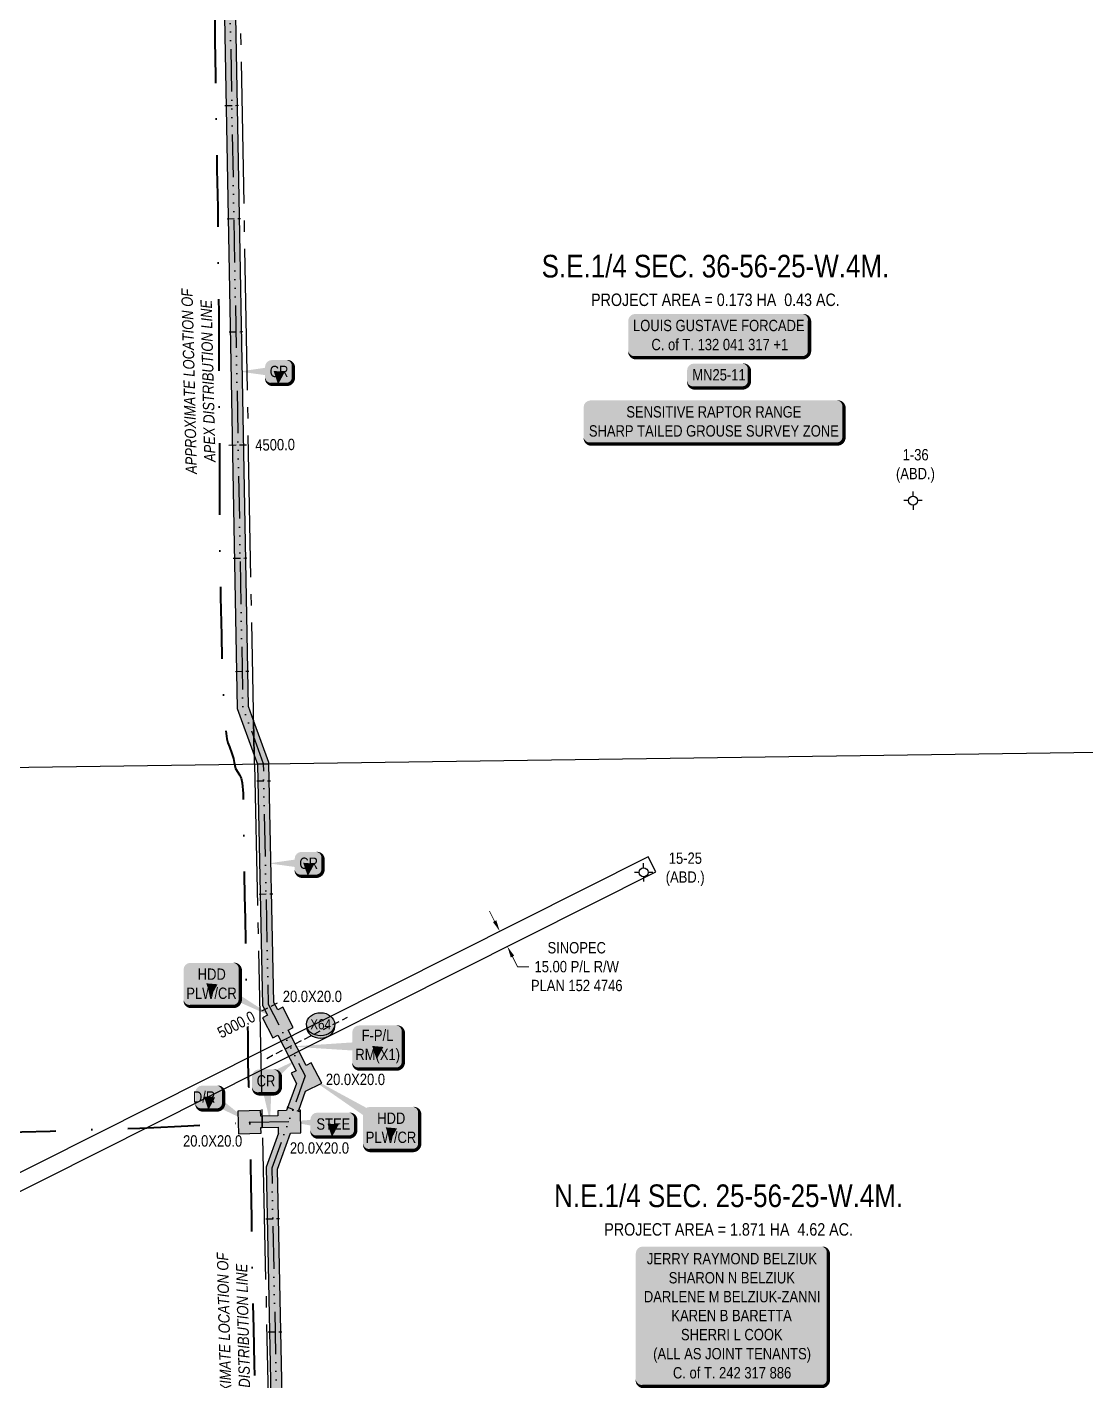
# Model space of a CAD drawing. Extents: x 88833 to 97610, y 5963373 to 5974710.
# Drawn here: x 92916 to 93851, y 5967761 to 5968956 of the extents above; entities that cross this region are included whole.
import ezdxf
from ezdxf.enums import TextEntityAlignment as Align

# ---------------------------------------------------------------- set-up
doc = ezdxf.new("R2010")
doc.units = 0
doc.header["$LTSCALE"] = 5
doc.header["$PDSIZE"] = 5
for name, pattern in [('COOP2', [10, 5, -1, 0, -1, 0, -1, 0, -1, 0, -1]), ('DASHDOT', [25.4, 12.7, -6.35, 0, -6.35]), ('foc-QUARTERLINE', [33, 25, -3, 2, -3]), ('foc-TIELINE', [1.875, 1.25, -0.625]), ('UG_PIPE', [1.875, 1.25, -0.625])]:
    doc.linetypes.add(name, pattern=pattern)
doc.layers.get('Defpoints').update_dxf_attribs({"color": 9})
for name, color, linetype in [('AS-OWNER', 7, 'Continuous'), ('AS-PIPE-UG', 44, 'UG_PIPE'), ('AS-WILDLIFE-BLOCK', 131, 'Continuous'), ('C-SYMBOL', 7, 'Continuous'), ('F-RW', 190, 'Continuous'), ('F-WS-S', 8, 'Continuous'), ('L-AREAREQUIRED', 7, 'Continuous'), ('L-QSEC', 8, 'foc-QUARTERLINE'), ('L-SEC', 7, 'Continuous'), ('P-APEX RECON PAY ITEMS', 240, 'Continuous'), ('P-APEX RECON-10m BUFFER', 51, 'COOP2'), ('P-APEX RECON-LINE LIST', 240, 'Continuous'), ('P-APEX RECON-URBAN', 30, 'COOP2'), ('P-APEX RECON-WORK AREA', 104, 'Continuous'), ('P-BUFFER-PURPLE', 187, 'foc-TIELINE'), ('P-BUFFER-PURPLE-T', 187, 'Continuous'), ('P-CROSSINGS', 250, 'Continuous')]:
    doc.layers.add(name, color=color, linetype=linetype)
for name, color, linetype, lineweight in [('AS-RECON EXISTING', 151, 'DASHDOT', 40), ('AS-RECON EXISTING-T', 151, 'Continuous', 40), ('F-RW-T', 190, 'Continuous', 9), ('F-WS-T', 190, 'Continuous', 9), ('P-APEX RECON-TWS-T', 104, 'Continuous', 9)]:
    doc.layers.add(name, color=color, linetype=linetype, lineweight=lineweight)
doc.layers.add('P-APEX RECON-TO BE DRILLED-H', color=7, linetype='Continuous', true_color=0xffafe1)
doc.styles.add('1.8', font='ARIALN.TTF', dxfattribs={"height": 2})
doc.styles.add('100L', font='ARIALN.TTF', dxfattribs={"height": 10})
doc.styles.add('175L', font='ARIALN.TTF', dxfattribs={"height": 2})
doc.styles.add('80', font='ARIALN.TTF', dxfattribs={"height": 10})
doc.styles.add('80CG', font='ARIALN.TTF', dxfattribs={"height": 10})
doc.styles.add('Crossing', font='ARIALN.TTF', dxfattribs={"height": 10})
doc.dimstyles.new('Compass 5 000', dxfattribs={"dimscale": 5, "dimtxt": 9, "dimasz": 2, "dimexe": 0.2, "dimexo": 0.0625, "dimgap": 0.5, "dimtad": 0, "dimtih": 1, "dimtoh": 1, "dimzin": 0, "dimdsep": 46, "dimtxsty": '80CG', "dimcen": 0.1, "dimse1": 1, "dimse2": 1, "dimclrd": 256, "dimclrt": 256, "dimaunit": 1, "dimadec": 4, "dimazin": 0, "dimtfac": 0.06, "dimtofl": 0, "dimtmove": 0, "dimatfit": 1, "dimfxl": 0.2, "dimtolj": 1, "dimtzin": 0, "dimlwd": -1, "dimarcsym": 0})

# ---------------------------------------------------------------- blocks, each defined once
blk = doc.blocks.new('*D398')
at = {"layer": 'Defpoints', "color": 0, "transparency": 16777216}
for p in [(93340.2850523116, 5968144.083681725), (93292.25599376112, 5968136.727000478), (93298.9954629885, 5968123.323183556)]:
    blk.add_point(p, dxfattribs=at)
at = {"layer": 'F-RW-T', "transparency": 16777216}
for p, q in [((93329.05342961568, 5968166.421733768), (93324.56127614668, 5968175.35596889)), ((93344.77720578015, 5968135.149446603), (93349.26935924869, 5968126.215211481)), ((93349.26935924869, 5968126.215211481), (93359.26935924869, 5968126.215211481))]:
    blk.add_line(p, q, dxfattribs=at)
for points in [[(93330.54246880254, 5968167.170426013), (93327.56439042883, 5968165.673041523), (93333.54558308423, 5968157.487498647)], [(93346.266244967, 5968135.898138848), (93343.2881665933, 5968134.400754359), (93340.2850523116, 5968144.083681725)]]:
    blk.add_solid(points, dxfattribs=at)
at = {"layer": 'F-RW-T', "transparency": 16777216, "insert": (93401.49991859496, 5968126.215211481), "char_height": 10, "attachment_point": 5, "style": '80CG'}
blk.add_mtext('\\A1;SINOPEC\\P15.00 P/L R/W\\PPLAN 152 4746', dxfattribs=at)
blk = doc.blocks.new('GABD')
for p, q in [((-0.8077887898243716, 0), (-1.615577579648743, 0)), ((0, 0.8077887898252811), (0, 1.615577579648743)), ((1.615577579648743, 0), (0.8077887898243716, 0)), ((0, -0.8077887898252811), (0, -1.615577579648743))]:
    blk.add_line(p, q)
blk.add_circle((0, 0), 0.8)
blk = doc.blocks.new('*U452')
at = {"true_color": 0xffffa8}
h = blk.add_hatch(color=51, dxfattribs=at)
edge = h.paths.add_edge_path()
edge.add_line((-21.49999999999998, -11.5), (21.49999999999998, -11.5))
edge.add_arc((21.49999999999998, -5.499999999999993), 6.000000000000007, 269.9999999999999, 359.9999999999999)
edge.add_line((27.49999999999999, -5.5), (27.49999999999999, 4))
edge.add_arc((21.49999999999998, 3.999999999999993), 6.000000000000007, 6.361109362927026e-14, 90.00000000000007)
edge.add_line((21.49999999999998, 10), (-21.49999999999998, 10))
edge.add_arc((-21.49999999999998, 3.999999999999993), 6.000000000000007, 89.99999999999993, 179.9999999999999)
edge.add_line((-27.49999999999999, 4), (-27.49999999999999, -5.5))
edge.add_arc((-21.49999999999998, -5.499999999999993), 6.000000000000007, 180, 270.0000000000001)
at = {"color": 240, "flags": 128}
for points in [[(-24.66848574560955, -8.42523777565389, 0, 10, 0), (0, 0, 5, 5, 0)], [(21.04760107717425, -6.930773778043744, 0, 10, 0), (0, 0, 5, 5, 0)]]:
    blk.add_lwpolyline(points, format="xyseb", dxfattribs=at)
blk.add_lwpolyline([(-21.49999999999998, -11.5, 3, 3, 0), (21.49999999999998, -11.5, 3, 3, 0.4142135623730951), (27.49999999999999, -5.5, 3, 3, 0), (27.49999999999999, 4, 3, 0, 0.4142135623730951), (21.49999999999998, 10, 0, 0, 0), (-21.49999999999998, 10, 0, 0, 0.4142135623730951), (-27.49999999999999, 4, 0, 0, 0), (-27.49999999999999, -5.5, 0, 3, 0.4142135623730951)], format="xyseb", close=True, dxfattribs=at)
at = {"color": 4, "style": '80'}
blk.add_attdef('OTHER_001', (-14.69645293315144, -5.003410641200546), '', height=10, dxfattribs=at)
blk = doc.blocks.new('*U494')
h = blk.add_hatch(color=59)
edge = h.paths.add_edge_path()
edge.add_line((-73.99999999999999, -20), (73.99999999999999, -20))
edge.add_arc((74, -13.99999999999999), 6.000000000000007, 269.9999999999998, 359.9999999999999)
edge.add_line((80, -14), (80, 12.5))
edge.add_arc((74, 12.49999999999999), 6, 6.785183320455503e-14, 90.00000000000014)
edge.add_line((73.99999999999999, 18.5), (-73.99999999999999, 18.5))
edge.add_arc((-74, 12.49999999999999), 6.000000000000007, 89.99999999999987, 179.9999999999999)
edge.add_line((-80, 12.5), (-80, -14))
edge.add_arc((-74, -13.99999999999999), 6, 180, 270.0000000000001)
at = {"color": 1, "flags": 128}
blk.add_lwpolyline([(-73.99999999999999, -20, 3, 3, 0), (73.99999999999999, -20, 3, 3, 0.4142135623730951), (80, -14, 3, 3, 0), (80, 12.5, 3, 0, 0.4142135623730951), (73.99999999999999, 18.5, 0, 0, 0), (-73.99999999999999, 18.5, 0, 0, 0.4142135623730951), (-80, 12.5, 0, 0, 0), (-80, -14, 0, 3, 0.4142135623730951)], format="xyseb", close=True, dxfattribs=at)
blk.add_lwpolyline([(-56.04555113795953, -9.73821313133552, 0, 7.5, 0), (-1.583411114917039e-16, -1.025498732595588e-15, 0, 0, 0)], format="xyseb", dxfattribs=at)
at = {"color": 1, "style": '80'}
blk.add_attdef('ENTER_TEXT_001', (-35.98567530695772, -4.996589358799454), '', height=10, dxfattribs=at)
blk = doc.blocks.new('*U498')
h = blk.add_hatch(color=59)
edge = h.paths.add_edge_path()
edge.add_line((-79, -62.5), (78.99999999999997, -62.5))
edge.add_arc((78.99999999999997, -56.49999999999999), 6.000000000000007, 270, 359.9999999999999)
edge.add_line((84.99999999999999, -56.5), (85.00000000000001, 55))
edge.add_arc((79, 54.99999999999999), 6.000000000000014, 6.785183320455486e-14, 90)
edge.add_line((79, 61), (-78.99999999999997, 61))
edge.add_arc((-78.99999999999997, 54.99999999999999), 6.000000000000007, 90, 179.9999999999999)
edge.add_line((-84.99999999999999, 55), (-85.00000000000001, -56.5))
edge.add_arc((-79, -56.49999999999999), 6.000000000000014, 180, 270)
at = {"color": 1, "flags": 128}
blk.add_lwpolyline([(-79, -62.5, 3, 3, 0), (78.99999999999997, -62.5, 3, 3, 0.4142135623730951), (84.99999999999999, -56.5, 3, 3, 0), (85.00000000000001, 55, 3, 0, 0.4142135623730951), (79, 61, 0, 0, 0), (-78.99999999999997, 61, 0, 0, 0.4142135623730951), (-84.99999999999999, 55, 0, 0, 0), (-85.00000000000001, -56.5, 0, 3, 0.4142135623730951)], format="xyseb", close=True, dxfattribs=at)
blk.add_lwpolyline([(-56.04555113795953, -9.73821313133552, 0, 7.5, 0), (-1.583411114917039e-16, -1.025498732595588e-15, 0, 0, 0)], format="xyseb", dxfattribs=at)
at = {"color": 1, "style": '80'}
blk.add_attdef('ENTER_TEXT_001', (-35.98567530695772, -4.996589358799454), '', height=10, dxfattribs=at)
blk = doc.blocks.new('*U658')
at = {"true_color": 0xffffa8}
h = blk.add_hatch(color=51, dxfattribs=at)
edge = h.paths.add_edge_path()
edge.add_line((-6.499999999999975, -11.5), (6.499999999999975, -11.5))
edge.add_arc((6.499999999999982, -5.499999999999993), 6.000000000000007, 269.9999999999999, 359.9999999999999)
edge.add_line((12.49999999999999, -5.5), (12.49999999999999, 4))
edge.add_arc((6.499999999999982, 3.999999999999993), 6.000000000000007, 6.361109362927026e-14, 90.00000000000007)
edge.add_line((6.499999999999975, 10), (-6.499999999999975, 10))
edge.add_arc((-6.499999999999982, 3.999999999999993), 6.000000000000007, 89.99999999999993, 179.9999999999999)
edge.add_line((-12.49999999999999, 4), (-12.49999999999999, -5.5))
edge.add_arc((-6.499999999999982, -5.499999999999993), 6.000000000000007, 180, 270.0000000000001)
at = {"color": 240, "flags": 128}
for points in [[(-35.32786032601859, -0.1339514314427096, 0, 9.999999999999995, 0), (0, 0, 4.999999999999997, 4.999999999999997, 0)], [(-0.9975861934179426, -11.43768851242966, 0, 10, 0), (0, 0, 5, 5, 0)]]:
    blk.add_lwpolyline(points, format="xyseb", dxfattribs=at)
blk.add_lwpolyline([(-6.499999999999975, -11.5, 3, 3, 0), (6.499999999999975, -11.5, 3, 3, 0.4142135623730951), (12.49999999999999, -5.5, 3, 3, 0), (12.49999999999999, 4, 3, 0, 0.4142135623730951), (6.499999999999975, 10, 0, 0, 0), (-6.499999999999975, 10, 0, 0, 0.4142135623730951), (-12.49999999999999, 4, 0, 0, 0), (-12.49999999999999, -5.5, 0, 3, 0.4142135623730951)], format="xyseb", close=True, dxfattribs=at)
at = {"color": 4, "style": '80'}
blk.add_attdef('OTHER_001', (-14.69645293315144, -5.003410641200546), '', height=10, dxfattribs=at)
blk = doc.blocks.new('*U660')
at = {"true_color": 0xffffa8}
h = blk.add_hatch(color=51, dxfattribs=at)
edge = h.paths.add_edge_path()
edge.add_line((-16.49999999999998, -20), (16.49999999999997, -20))
edge.add_arc((16.49999999999998, -13.99999999999999), 6.000000000000007, 269.9999999999999, 359.9999999999999)
edge.add_line((22.49999999999999, -14), (22.49999999999999, 12.5))
edge.add_arc((16.49999999999999, 12.49999999999999), 6.000000000000007, 6.785183320455494e-14, 90.00000000000007)
edge.add_line((16.49999999999998, 18.5), (-16.49999999999997, 18.5))
edge.add_arc((-16.49999999999998, 12.49999999999999), 6.000000000000007, 89.99999999999993, 179.9999999999999)
edge.add_line((-22.49999999999999, 12.5), (-22.49999999999999, -14))
edge.add_arc((-16.49999999999999, -13.99999999999999), 6.000000000000007, 180, 270.0000000000001)
at = {"color": 240, "flags": 128}
blk.add_lwpolyline([(-16.49999999999998, -20, 3, 3, 0), (16.49999999999997, -20, 3, 3, 0.4142135623730951), (22.49999999999999, -14, 3, 3, 0), (22.49999999999999, 12.5, 3, 0, 0.4142135623730951), (16.49999999999998, 18.5, 0, 0, 0), (-16.49999999999997, 18.5, 0, 0, 0.4142135623730951), (-22.49999999999999, 12.5, 0, 0, 0), (-22.49999999999999, -14, 0, 3, 0.4142135623730951)], format="xyseb", close=True, dxfattribs=at)
for points in [[(-77.37913708244625, -0.08153141173169935, 0, 9.999999999999995, 0), (0, 0, 4.999999999999997, 4.999999999999997, 0)], [(-0.9975861934179426, -11.43768851242966, 0, 10, 0), (0, 0, 5, 5, 0)]]:
    blk.add_lwpolyline(points, format="xyseb", dxfattribs=at)
at = {"color": 4, "style": '80'}
blk.add_attdef('OTHER_001', (-14.69645293315144, -5.003410641200546), '', height=10, dxfattribs=at)
blk = doc.blocks.new('*U661')
at = {"true_color": 0xffffa8}
h = blk.add_hatch(color=51, dxfattribs=at)
edge = h.paths.add_edge_path()
edge.add_line((-18.99999999999998, -20), (18.99999999999997, -20))
edge.add_arc((18.99999999999998, -13.99999999999999), 6.000000000000007, 269.9999999999999, 359.9999999999999)
edge.add_line((24.99999999999999, -14), (24.99999999999999, 12.5))
edge.add_arc((18.99999999999999, 12.49999999999999), 6.000000000000007, 6.785183320455494e-14, 90.00000000000007)
edge.add_line((18.99999999999998, 18.5), (-18.99999999999997, 18.5))
edge.add_arc((-18.99999999999998, 12.49999999999999), 6.000000000000007, 89.99999999999993, 179.9999999999999)
edge.add_line((-24.99999999999999, 12.5), (-24.99999999999999, -14))
edge.add_arc((-18.99999999999999, -13.99999999999999), 6.000000000000007, 180, 270.0000000000001)
at = {"color": 240, "flags": 128}
blk.add_lwpolyline([(-18.99999999999998, -20, 3, 3, 0), (18.99999999999997, -20, 3, 3, 0.4142135623730951), (24.99999999999999, -14, 3, 3, 0), (24.99999999999999, 12.5, 3, 0, 0.4142135623730951), (18.99999999999998, 18.5, 0, 0, 0), (-18.99999999999997, 18.5, 0, 0, 0.4142135623730951), (-24.99999999999999, 12.5, 0, 0, 0), (-24.99999999999999, -14, 0, 3, 0.4142135623730951)], format="xyseb", close=True, dxfattribs=at)
for points in [[(-0.9975861934179426, -11.43768851242966, 0, 10, 0), (0, 0, 5, 5, 0)], [(56.23385044829225, -30.43980782317428, 0, 9.999999999999995, 0), (0, 0, 4.999999999999997, 4.999999999999997, 0)]]:
    blk.add_lwpolyline(points, format="xyseb", dxfattribs=at)
at = {"color": 4, "style": '80'}
blk.add_attdef('OTHER_001', (-14.69645293315144, -5.003410641200546), '', height=10, dxfattribs=at)
blk = doc.blocks.new('*U662')
at = {"true_color": 0xffffa8}
h = blk.add_hatch(color=51, dxfattribs=at)
edge = h.paths.add_edge_path()
edge.add_line((-18.99999999999998, -20), (18.99999999999997, -20))
edge.add_arc((18.99999999999998, -13.99999999999999), 6.000000000000007, 269.9999999999999, 359.9999999999999)
edge.add_line((24.99999999999999, -14), (24.99999999999999, 12.5))
edge.add_arc((18.99999999999999, 12.49999999999999), 6.000000000000007, 6.785183320455494e-14, 90.00000000000007)
edge.add_line((18.99999999999998, 18.5), (-18.99999999999997, 18.5))
edge.add_arc((-18.99999999999998, 12.49999999999999), 6.000000000000007, 89.99999999999993, 179.9999999999999)
edge.add_line((-24.99999999999999, 12.5), (-24.99999999999999, -14))
edge.add_arc((-18.99999999999999, -13.99999999999999), 6.000000000000007, 180, 270.0000000000001)
at = {"color": 240, "flags": 128}
for points in [[(-77.0018384026646, 47.44513928290886, 0, 9.999999999999993, 0), (0, 0, 4.999999999999996, 4.999999999999996, 0)], [(-0.9975861934179426, -11.43768851242966, 0, 10, 0), (0, 0, 5, 5, 0)]]:
    blk.add_lwpolyline(points, format="xyseb", dxfattribs=at)
blk.add_lwpolyline([(-18.99999999999998, -20, 3, 3, 0), (18.99999999999997, -20, 3, 3, 0.4142135623730951), (24.99999999999999, -14, 3, 3, 0), (24.99999999999999, 12.5, 3, 0, 0.4142135623730951), (18.99999999999998, 18.5, 0, 0, 0), (-18.99999999999997, 18.5, 0, 0, 0.4142135623730951), (-24.99999999999999, 12.5, 0, 0, 0), (-24.99999999999999, -14, 0, 3, 0.4142135623730951)], format="xyseb", close=True, dxfattribs=at)
at = {"color": 4, "style": '80'}
blk.add_attdef('OTHER_001', (-14.69645293315144, -5.003410641200546), '', height=10, dxfattribs=at)
blk = doc.blocks.new('*U663')
at = {"true_color": 0xffffa8}
h = blk.add_hatch(color=51, dxfattribs=at)
edge = h.paths.add_edge_path()
edge.add_line((-6.499999999999979, -11.5), (6.499999999999972, -11.5))
edge.add_arc((6.499999999999979, -5.499999999999993), 6.000000000000007, 269.9999999999999, 359.9999999999999)
edge.add_line((12.49999999999999, -5.5), (12.49999999999999, 4))
edge.add_arc((6.499999999999986, 3.999999999999993), 6.000000000000007, 6.361109362927026e-14, 90.00000000000007)
edge.add_line((6.499999999999979, 10), (-6.499999999999972, 10))
edge.add_arc((-6.499999999999979, 3.999999999999993), 6.000000000000007, 89.99999999999993, 179.9999999999999)
edge.add_line((-12.49999999999999, 4), (-12.49999999999999, -5.5))
edge.add_arc((-6.499999999999986, -5.499999999999993), 6.000000000000007, 180, 270.0000000000001)
at = {"color": 240, "flags": 128}
blk.add_lwpolyline([(-6.499999999999979, -11.5, 3, 3, 0), (6.499999999999972, -11.5, 3, 3, 0.4142135623730951), (12.49999999999999, -5.5, 3, 3, 0), (12.49999999999999, 4, 3, 0, 0.4142135623730951), (6.499999999999979, 10, 0, 0, 0), (-6.499999999999972, 10, 0, 0, 0.4142135623730951), (-12.49999999999999, 4, 0, 0, 0), (-12.49999999999999, -5.5, 0, 3, 0.4142135623730951)], format="xyseb", close=True, dxfattribs=at)
for points in [[(-0.9975861934179426, -11.43768851242966, 0, 10, 0), (0, 0, 5, 5, 0)], [(34.76737337288527, -21.95272383674057, 0, 9.999999999999993, 0), (0, 0, 4.999999999999996, 4.999999999999996, 0)]]:
    blk.add_lwpolyline(points, format="xyseb", dxfattribs=at)
at = {"color": 4, "style": '80'}
blk.add_attdef('OTHER_001', (-14.69645293315144, -5.003410641200546), '', height=10, dxfattribs=at)
blk = doc.blocks.new('*U851')
h = blk.add_hatch(color=255)
edge = h.paths.add_edge_path()
edge.add_line((-109, -20), (109, -20))
edge.add_arc((109, -14), 6, 270, 360)
edge.add_line((115, -14), (115, 12.5))
edge.add_arc((109, 12.5), 6, 0, 90)
edge.add_line((109, 18.5), (-109, 18.5))
edge.add_arc((-109, 12.5), 6, 90, 180)
edge.add_line((-115, 12.5), (-115, -14))
edge.add_arc((-109, -14), 6, 180, 270)
at = {"color": 131, "flags": 128}
blk.add_lwpolyline([(-109, -20, 3, 3, 0), (109, -20, 3, 3, 0.414213562373095), (115, -14, 3, 3, 0), (115, 12.5, 3, 0, 0.414213562373095), (109, 18.5, 0, 0, 0), (-109, 18.5, 0, 0, 0.414213562373095), (-115, 12.5, 0, 0, 0), (-115, -14, 0, 3, 0.414213562373095)], format="xyseb", close=True, dxfattribs=at)
at = {"color": 131, "style": '80'}
blk.add_attdef('ENTER_TEXT_001', (-35.98567530695772, -4.996589358799454), '', height=10, dxfattribs=at)
blk = doc.blocks.new('xing2')
h = blk.add_hatch(color=50)
h.dxf.hatch_style = 1
edge = h.paths.add_edge_path()
edge.add_ellipse((0, 0), major_axis=(-12.5, 0), ratio=0.8162973455633619, start_angle=0, end_angle=360)
h = blk.add_hatch(color=250)
h.dxf.hatch_style = 1
edge = h.paths.add_edge_path()
edge.add_ellipse((0, -2.047489049626165), major_axis=(-12.5, 0), ratio=0.8162973455633619, start_angle=0, end_angle=180)
edge.add_line((12.5, -2.047489049626165), (12.5, 0))
edge.add_ellipse((0, 0), major_axis=(-12.5, 0), ratio=0.8162973455633619, start_angle=0, end_angle=180, ccw=False)
edge.add_line((-12.5, 0), (-12.5, -2.047489049626165))
at = {"color": 250}
blk.add_ellipse((0, 0), major_axis=(-12.5, 0), ratio=0.8162973455633619, dxfattribs=at)
blk.add_ellipse((0, -2.047489049626165), major_axis=(-12.5, 0), ratio=0.8162973455633619, start_param=0, end_param=3.141592653589793, dxfattribs=at)
at = {"color": 250, "style": 'Crossing'}
blk.add_attdef('CROSSING', text='', height=9, dxfattribs=at).set_placement((0.08916442567715421, 0.0199513138486509), align=Align.MIDDLE_CENTER)
at = {"color": 250, "style": 'Crossing', "flags": 1}
for tag, p in [('OWNER', (0.08916442567715421, -12.49201765665748)), ('DESCRIPTION', (0.08916442567715421, -25.770021277247)), ('LOCATION', (0.08916442567715421, -39.30337514164421)), ('DWG_REF', (0.08916442567715421, -52.83672900604233))]:
    blk.add_attdef(tag, text='', height=9, dxfattribs=at).set_placement(p, align=Align.MIDDLE_CENTER)
blk = doc.blocks.new('*U1180')
at = {"true_color": 0xffffa8}
h = blk.add_hatch(color=51, dxfattribs=at)
edge = h.paths.add_edge_path()
edge.add_line((-13.99999999999998, -11.5), (13.99999999999997, -11.5))
edge.add_arc((13.99999999999998, -5.499999999999993), 6.000000000000007, 269.9999999999999, 359.9999999999999)
edge.add_line((19.99999999999999, -5.5), (19.99999999999999, 4))
edge.add_arc((13.99999999999999, 3.999999999999993), 6.000000000000007, 6.361109362927026e-14, 90.00000000000007)
edge.add_line((13.99999999999998, 10), (-13.99999999999997, 10))
edge.add_arc((-13.99999999999998, 3.999999999999993), 6.000000000000007, 89.99999999999993, 179.9999999999999)
edge.add_line((-19.99999999999999, 4), (-19.99999999999999, -5.5))
edge.add_arc((-13.99999999999999, -5.499999999999993), 6.000000000000007, 180, 270.0000000000001)
at = {"color": 240, "flags": 128}
for points in [[(-39.1995179006324, 2.275211121259409, 0, 9.999999999999993, 0), (0, 0, 4.999999999999996, 4.999999999999996, 0)], [(-0.9975861934179426, -11.43768851242966, 0, 10, 0), (0, 0, 5, 5, 0)]]:
    blk.add_lwpolyline(points, format="xyseb", dxfattribs=at)
blk.add_lwpolyline([(-13.99999999999998, -11.5, 3, 3, 0), (13.99999999999997, -11.5, 3, 3, 0.4142135623730951), (19.99999999999999, -5.5, 3, 3, 0), (19.99999999999999, 4, 3, 0, 0.4142135623730951), (13.99999999999998, 10, 0, 0, 0), (-13.99999999999997, 10, 0, 0, 0.4142135623730951), (-19.99999999999999, 4, 0, 0, 0), (-19.99999999999999, -5.5, 0, 3, 0.4142135623730951)], format="xyseb", close=True, dxfattribs=at)
at = {"color": 4, "style": '80'}
blk.add_attdef('OTHER_001', (-14.69645293315144, -5.003410641200546), '', height=10, dxfattribs=at)
blk = doc.blocks.new('*U1193')
at = {"true_color": 0xffffa8}
h = blk.add_hatch(color=51, dxfattribs=at)
edge = h.paths.add_edge_path()
edge.add_line((-6.499999999999979, -11.5), (6.499999999999972, -11.5))
edge.add_arc((6.499999999999979, -5.499999999999993), 6.000000000000007, 269.9999999999999, 359.9999999999999)
edge.add_line((12.49999999999999, -5.5), (12.49999999999999, 4))
edge.add_arc((6.499999999999986, 3.999999999999993), 6.000000000000007, 6.361109362927026e-14, 90.00000000000007)
edge.add_line((6.499999999999979, 10), (-6.499999999999972, 10))
edge.add_arc((-6.499999999999979, 3.999999999999993), 6.000000000000007, 89.99999999999993, 179.9999999999999)
edge.add_line((-12.49999999999999, 4), (-12.49999999999999, -5.5))
edge.add_arc((-6.499999999999986, -5.499999999999993), 6.000000000000007, 180, 270.0000000000001)
at = {"color": 240, "flags": 128}
for points in [[(26.13811921422609, 18.25280739218, 0, 10, 0), (0, 0, 5, 5, 0)], [(3.392063899934327, -36.01903873804848, 0, 9.999999999999991, 0), (0, 0, 4.999999999999996, 4.999999999999996, 0)]]:
    blk.add_lwpolyline(points, format="xyseb", dxfattribs=at)
blk.add_lwpolyline([(-6.499999999999979, -11.5, 3, 3, 0), (6.499999999999972, -11.5, 3, 3, 0.4142135623730951), (12.49999999999999, -5.5, 3, 3, 0), (12.49999999999999, 4, 3, 0, 0.4142135623730951), (6.499999999999979, 10, 0, 0, 0), (-6.499999999999972, 10, 0, 0, 0.4142135623730951), (-12.49999999999999, 4, 0, 0, 0), (-12.49999999999999, -5.5, 0, 3, 0.4142135623730951)], format="xyseb", close=True, dxfattribs=at)
at = {"color": 4, "style": '80'}
blk.add_attdef('OTHER_001', (-14.69645293315144, -5.003410641200546), '', height=10, dxfattribs=at)

msp = doc.modelspace()

# ---------------------------------------------------------------- hatches: boundary and pattern name
at = {"layer": 'P-APEX RECON-10m BUFFER', "transparency": 33554687}
h = msp.add_hatch(color=256, dxfattribs=at)
h.dxf.hatch_style = 1
h.paths.add_polyline_path([(93116.19625643047, 5968343.674135886), (93111.7206191686, 5968355.992447468), (93098.4557005504, 5969077.737279139), (93102.75246137635, 5969077.816249129), (93102.38656903376, 5969097.796989431), (93083.10293892935, 5969097.442576393), (93083.1943881377, 5969092.466820764), (92340.7833364844, 5969080.265214387), (92340.69730560492, 5969085.275215486), (92320.71616118489, 5969084.932102703), (92320.80193935742, 5969079.936817941), (92296.43223390976, 5969079.536299193), (92296.59835107918, 5969069.545634877), (92320.97349579589, 5969069.946243032), (92321.05927396857, 5969064.950958283), (92331.36392101728, 5969065.127907913), (92333.03722869555, 5968874.703957448), (92328.52806709234, 5968871.109248414), (92299.9021722076, 5968870.846319424), (92299.98523309022, 5968865.850849066), (92330.29588814931, 5968866.129252586), (92338.05444197977, 5968872.314381), (92336.36019152179, 5969065.121639044), (92341.04041838893, 5969065.294071066), (92340.95489292286, 5969070.274639467), (93083.3780008621, 5969082.476443981), (93083.4701636848, 5969077.461860562), (93088.46534263995, 5969077.553666751), (93101.7608470876, 5968354.144658724), (93116.76051386679, 5968312.861025083)])
h = msp.add_hatch(color=256, dxfattribs=at)
h.dxf.hatch_style = 1
h.paths.add_polyline_path([(93116.76051386699, 5968312.861025082), (93119.56863392712, 5968305.132226737), (93129.70313355395, 5968305.275210861), (93129.67547862096, 5968306.575227032), (93116.19625643059, 5968343.674135885)])
h = msp.add_hatch(color=256, dxfattribs=at)
h.dxf.hatch_style = 1
h.paths.add_polyline_path([(93877.71278048334, 5967602.64899869), (93864.59104175912, 5967608.193516594), (93847.43131366259, 5967609.198110475), (93752.64638536893, 5967609.230120776), (93747.4672505095, 5967606.677293357), (93745.82225095721, 5967601.70064787), (93744.84088140984, 5967539.569102579), (93807.59570077674, 5967540.907387876), (93822.98528210839, 5967538.893456534), (93823.63355078311, 5967543.847241846), (93843.44869202218, 5967541.254167147), (93842.8004233478, 5967536.300381836), (93866.05190030477, 5967533.257616919), (93866.78084281035, 5967575.193758797), (93879.15439515263, 5967583.77631374), (93875.0521860816, 5967592.480447973), (93877.64189106355, 5967602.613137249)], flags=16)
h.paths.add_polyline_path([(93119.56863392712, 5968305.132226737), (93119.72077741788, 5968304.713481681), (93124.24624706552, 5968091.978062726), (93128.61133900026, 5968083.490363408), (93124.16843484859, 5968081.205446807), (93133.30810125334, 5968063.433830203), (93137.75100540473, 5968065.718746804), (93153.86840707195, 5968034.379278775), (93149.42550292092, 5968032.094362163), (93154.06592960659, 5968023.071288433), (93145.40854830608, 5967999.248991074), (93137.58003599799, 5967999.101142504), (93137.6683542115, 5967994.424734583), (93123.71943815454, 5967994.161296627), (93123.93844576493, 5967984.171605906), (93137.85702941849, 5967984.434470996), (93137.95738641183, 5967979.12061535), (93138.09453501627, 5967979.123205516), (93127.2313013243, 5967949.231119883), (93135.28946881706, 5967558.546541266), (93140.46352559455, 5967549.612994763), (93149.35987065396, 5967545.00852521), (93471.1062961974, 5967549.964388563), (93536.24105590423, 5967525.126265501), (93807.05083284977, 5967530.901451319), (93821.6887447593, 5967528.985885916), (93821.0404760847, 5967524.032100606), (93840.85561732393, 5967521.439025908), (93841.50388599854, 5967526.392811217), (93870.70509789456, 5967522.571444375), (93941.22486568529, 5967524.345738568), (93941.01151109918, 5967534.335577754), (93876.03577558555, 5967532.700772738), (93876.68240237926, 5967569.901282729), (93895.86833715756, 5967583.209048773), (93890.17347889041, 5967591.419380923), (93883.31678690916, 5967586.663435815), (93880.33765308425, 5967592.984610633), (93881.92076111824, 5967599.178807235), (93887.91917212962, 5967602.213275927), (93939.5808826887, 5967601.321472093), (93939.474126585, 5967606.320081806), (93879.4066359827, 5967607.356989373), (93865.74253144798, 5967613.13068095), (93847.57827426764, 5967614.194083665), (93751.48278108734, 5967614.226536564), (93743.38067391721, 5967610.232958116), (93740.83891547806, 5967602.543332522), (93739.84255207151, 5967539.462510117), (93537.97845200553, 5967535.157633458), (93472.87236746185, 5967559.984821697), (93151.71988036642, 5967555.038106781), (93147.64770498552, 5967557.145737212), (93145.22629937039, 5967561.326545539), (93137.25969629223, 5967947.571801598), (93148.79942339733, 5967979.325377071), (93157.93791356658, 5967979.497965763), (93157.56056315308, 5967999.478492917), (93156.113436687, 5967999.45116262), (93162.19672719053, 5968016.190399366), (93176.33678592982, 5968023.462411975), (93167.19711952489, 5968041.234028579), (93162.75421537417, 5968038.949111966), (93146.63681370734, 5968070.288580007), (93151.07971785731, 5968072.573496607), (93141.94005145272, 5968090.345113211), (93137.4971473025, 5968088.060196611), (93134.18697526088, 5968094.496657835), (93129.70313355397, 5968305.275210861)])
h = msp.add_hatch(color=256, dxfattribs=at)
h.dxf.hatch_style = 1
h.paths.add_polyline_path([(93123.71943815453, 5967994.161296627), (93122.54049034875, 5967994.139031116), (93122.44615274532, 5967999.134162915), (93102.46562559024, 5967998.756812502), (93102.84297600407, 5967978.776285348), (93122.82350315883, 5967979.153635761), (93122.72916555557, 5967984.14876755), (93123.93844576493, 5967984.171605906)])
at = {"layer": 'P-APEX RECON-TO BE DRILLED-H', "transparency": 33554687}
h = msp.add_hatch(color=256, dxfattribs=at)
h.dxf.hatch_style = 1
h.paths.add_polyline_path([(93140.1212529914, 5968082.957756505), (93131.23544468833, 5968078.387923302), (93156.55475403914, 5968029.155813667), (93161.13493520634, 5968031.511329706), (93165.44056234111, 5968033.725646869)])

# ---------------------------------------------------------------- linework, layer by layer
at = {"layer": 'AS-PIPE-UG', "flags": 128}
msp.add_lwpolyline([(93127.79655021611, 5968045.297750518), (93132.85183822032, 5968048.010193949), (93145.05932144185, 5968054.119795516), (93152.26153861142, 5968057.767829862), (93159.95658449124, 5968061.725262912), (93170.26196441248, 5968067.046989599), (93183.38546835753, 5968073.686272688), (93199.16563088565, 5968081.657106832)], dxfattribs=at)
at = {"layer": 'AS-RECON EXISTING', "flags": 128}
for points in [[(93080.14189637938, 5969096.869019578), (93080.25169113677, 5969093.70200601), (93080.2865896173, 5969088.021369148), (93080.29796155245, 5969088.022538801), (93080.53289639154, 5969074.013394668), (93081.0076869463, 5969043.404938999), (93081.3877314007, 5969018.449308012), (93081.9753084672, 5968996.118488623), (93081.9082337677, 5968970.153557568), (93082.11594669652, 5968943.810252518), (93082.64872903956, 5968912.405264918), (93082.99260633605, 5968887.482909615), (93083.48357652464, 5968863.021015739), (93083.86681252022, 5968829.867810562), (93084.62605289699, 5968796.575611403), (93084.90761702787, 5968766.025633515), (93085.13414401312, 5968734.10995313), (93085.54337021895, 5968704.233219831), (93085.45147178821, 5968667.187088277), (93085.70150005315, 5968636.153981989), (93085.95341838256, 5968610.163560001), (93086.07102542515, 5968580.80163618), (93086.15705552857, 5968545.003010037), (93086.22981458557, 5968514.089622658), (93086.54409477273, 5968484.301905322), (93087.01955256493, 5968452.292365727), (93087.9803243756, 5968418.977410821), (93088.3719790982, 5968388.996041279), (93089.34184316969, 5968368.943410086), (93089.67033578036, 5968364.116417562), (93090.21140727107, 5968348.605664683), (93092.47449812586, 5968327.304191638), (93093.48449308699, 5968323.726210887), (93095.02650275776, 5968320.319338585), (93097.11072995506, 5968314.355729046), (93098.37816845451, 5968309.862984893), (93099.0310790187, 5968306.394333266), (93100.21378834712, 5968301.197622496), (93103.92002493054, 5968295.669313442), (93105.12021378338, 5968292.757963742), (93106.12935430804, 5968288.570287393), (93106.9163410435, 5968279.177072531), (93106.88900045044, 5968264.719460805), (93107.68424581022, 5968242.834947692), (93107.88740163445, 5968208.012784448), (93108.34290696165, 5968188.850817121), (93108.89509996014, 5968168.266215804), (93108.97415826435, 5968149.318623086), (93109.34076257698, 5968132.469375925), (93109.72179511009, 5968115.264436703), (93110.14855541087, 5968098.954244805), (93110.72345008267, 5968078.569373999), (93111.02852752012, 5968061.172708604), (93111.27661237218, 5968041.496942507), (93111.85519439954, 5968020.747130451), (93112.38064849135, 5968005.672103191), (93112.69938702042, 5967991.215788403), (93112.67216929558, 5967989.234744337), (93112.8228921778, 5967987.711813866), (93112.8564365062, 5967985.089647524), (93113.12196213171, 5967969.178964823), (93113.46903232824, 5967951.421261239), (93113.71995545733, 5967933.746354886), (93113.96451395229, 5967919.680329499), (93114.33954228995, 5967903.706917876), (93114.83195940091, 5967875.672635864), (93114.94379484848, 5967859.372404649), (93115.2640321687, 5967843.584353633), (93115.68328243063, 5967828.244141093), (93116.18677835324, 5967806.933604923), (93116.79636612668, 5967775.209469395), (93117.01222456705, 5967759.602649726), (93117.56247955044, 5967737.074756615), (93117.9813744593, 5967717.344180538), (93118.39481227259, 5967698.812133374), (93118.84803972296, 5967679.976412431), (93119.27809164384, 5967652.79257535), (93120.59656950255, 5967623.673897419), (93121.41305170841, 5967605.209515101), (93121.85504951532, 5967590.072970209), (93122.49830873142, 5967566.656186071), (93123.31268759248, 5967544.104945776), (93124.61996690363, 5967530.135757869), (93126.8881261623, 5967516.055264121), (93129.61299238389, 5967509.421131767), (93132.18574494008, 5967505.038483106), (93134.08119226365, 5967503.483725261)], [(92370.42745420818, 5967955.498738954), (92374.90498087555, 5967955.72175162), (92378.12672739702, 5967955.694161411), (92383.66994434559, 5967955.854167774), (92386.09071703586, 5967956.073132084), (92391.73681479855, 5967956.149519209), (92405.37283583035, 5967956.958944228), (92413.82419067432, 5967957.428755806), (92432.54427812943, 5967959.022406331), (92447.78018632517, 5967959.698533736), (92461.67383743494, 5967960.574627073), (92475.53006407595, 5967961.500277161), (92489.71564784982, 5967962.280080922), (92503.8734416208, 5967962.844204672), (92525.38490116951, 5967963.609609326), (92541.80076784431, 5967964.195754577), (92565.71836145887, 5967965.705481118), (92588.07428121065, 5967966.722855818), (92609.52126528005, 5967967.611746293), (92636.94787223, 5967968.408705948), (92659.27063875036, 5967969.138475192), (92673.41495834106, 5967969.922083931), (92700.93753785983, 5967971.345044126), (92721.29969902973, 5967972.004831384), (92741.95170663898, 5967973.110009861), (92763.67116619964, 5967973.888608436), (92784.84739770365, 5967974.751294905), (92817.69987442481, 5967976.243459277), (92846.80526801184, 5967977.378401164), (92864.82004455419, 5967978.137704283), (92889.03159416266, 5967979.187898996), (92911.59589420941, 5967980.408417678), (92936.61359028677, 5967981.149108088), (92954.10962144015, 5967981.809563644), (92971.1583487479, 5967982.476186978), (92983.05928837985, 5967982.925165307), (92999.83785111133, 5967983.270934347), (93015.76523263298, 5967983.589761029), (93034.41838318427, 5967984.447362354), (93046.49415501683, 5967985.057718563), (93058.17931682678, 5967985.600327889), (93068.83897729631, 5967986.206802483), (93082.48066888239, 5967986.89259156), (93094.7940234714, 5967987.473232348), (93102.11599553398, 5967988.086650455), (93110.14615243123, 5967989.209794248), (93112.57406906324, 5967989.270551604)]]:
    msp.add_lwpolyline(points, dxfattribs=at)
at = {"layer": 'F-RW', "linetype": 'Continuous', "flags": 128}
msp.add_lwpolyline([(92324.1480000002, 5967649.163), (92357.524, 5967649.95), (93123.4390000002, 5968035.053), (93471.1960000002, 5968209.906), (93464.4550000002, 5968223.309), (93123.088, 5968051.669), (92780.6630000002, 5967879.413), (92353.8, 5967664.868), (92323.823, 5967664.162)], close=True, dxfattribs=at)
at = {"layer": 'L-QSEC', "flags": 128}
for points in [[(93116.90273433135, 5968305.094614488), (93087.53200000021, 5969908.979)], [(93116.90273433135, 5968305.094614488), (93134.54009118244, 5967500.59407782)]]:
    msp.add_lwpolyline(points, dxfattribs=at)
at = {"layer": 'L-SEC', "flags": 128}
msp.add_lwpolyline([(92309.4984686625, 5968293.703228977), (93924.3070000002, 5968316.486)], dxfattribs=at)
at = {"layer": 'P-APEX RECON-URBAN', "ltscale": 1.5, "flags": 128}
for points in [[(89862.3144231309, 5969420.077827768), (89867.2103470219, 5969428.524596035), (89870.14172876735, 5969432.837993488), (89871.23414804651, 5969440.262044829), (89870.98573738692, 5969451.31204584), (89869.21394255273, 5969465.882083628), (89874.38183079123, 5969505.037689408), (89878.80659277725, 5969544.863734503), (89884.1514435575, 5969585.191215969), (89892.20559743706, 5969617.100633054), (89902.64243527879, 5969647.039175081), (89920.51151465335, 5969655.251927998), (90029.9257993548, 5969662.380119214), (90138.48069039815, 5969668.857980965), (90357.81694192986, 5969689.032902524), (90562.77498142899, 5969696.813603154), (90589.95981035582, 5969720.18618715), (90720.27254620194, 5969722.878932685), (90776.00617715603, 5969735.86694721), (91186.50274065787, 5969696.001902156), (91462.20749338125, 5969691.780471366), (92125.72649659759, 5969704.861594442), (92128.77294061036, 5969486.170019364), (92217.36435684729, 5969300.618202974), (92221.26775278136, 5969073.304265536), (93093.27690921753, 5969087.635830862), (93106.74073312819, 5968355.068553096), (93124.6981280196, 5968305.644354363), (93129.21661116328, 5968093.237360269), (93161.83295964824, 5968029.816529077), (93132.24549880826, 5967948.401460741), (93140.25788409355, 5967559.936543403), (93144.05561528994, 5967553.379365988), (93150.53987551002, 5967550.023315996), (93471.98933182954, 5967554.97460513), (93537.10975395488, 5967530.141949479), (93807.32326681334, 5967535.904419597), (93870.96798301328, 5967527.575662247), (94192.33727641888, 5967535.661390393), (94197.92342547815, 5967257.787708892), (94078.16795056922, 5967114.694833948), (94085.55366437012, 5966738.87183281), (94086.15603930214, 5966675.150077878), (93941.51745095891, 5966671.159270513), (93944.01049299899, 5966553.478190036), (93958.0435776508, 5965888.319777539), (93972.59845403822, 5965166.716988068), (93975.55523176982, 5965146.730762534), (93977.13828254829, 5965068.998099279), (93975.00792905138, 5965048.860464028), (93989.0368628249, 5964391.951417144), (94052.05034787196, 5964393.271078225), (94345.15548319234, 5964399.496451166), (94346.84279578344, 5964325.41703755), (94351.14867279292, 5964301.360032139), (94401.94702974972, 5964302.499872417), (94446.67188581123, 5964297.430563057), (95465.60363415693, 5964319.322975862)], [(93112.08693044946, 5967989.263530258), (93113.03383798517, 5967988.962575917), (93147.20134085721, 5967989.607860261)]]:
    msp.add_lwpolyline(points, dxfattribs=at)
at = {"layer": 'P-APEX RECON-WORK AREA', "flags": 128}
for points in [[(92340.95489292286, 5969070.274639467), (93083.3780008621, 5969082.476443981), (93083.4701636848, 5969077.461860562), (93088.46534263995, 5969077.553666751), (93101.7608470876, 5968354.144658724), (93116.76051386679, 5968312.861025083), (93116.19625643047, 5968343.674135886), (93111.7206191686, 5968355.992447468), (93098.4557005504, 5969077.737279139), (93102.75246137635, 5969077.816249129), (93102.38656903376, 5969097.796989431), (93083.10293892935, 5969097.442576393), (93083.1943881377, 5969092.466820764), (92340.7833364844, 5969080.265214387)], [(93145.22629937039, 5967561.326545539), (93137.25969629223, 5967947.571801598), (93148.79942339733, 5967979.325377071), (93157.93791356658, 5967979.497965763), (93157.56056315308, 5967999.478492917), (93156.113436687, 5967999.45116262), (93162.19672719053, 5968016.190399366), (93176.33678592982, 5968023.462411975), (93167.19711952489, 5968041.234028579), (93162.75421537417, 5968038.949111966), (93146.63681370734, 5968070.288580007), (93151.07971785731, 5968072.573496607), (93141.94005145272, 5968090.345113211), (93137.4971473025, 5968088.060196611), (93134.18697526088, 5968094.496657835), (93129.70313355397, 5968305.275210861), (93119.56863392712, 5968305.132226737), (93119.72077741788, 5968304.713481681), (93124.24624706552, 5968091.978062726), (93128.61133900026, 5968083.490363408), (93124.16843484859, 5968081.205446807), (93133.30810125334, 5968063.433830203), (93137.75100540473, 5968065.718746804), (93153.86840707195, 5968034.379278775), (93149.42550292092, 5968032.094362163), (93154.06592960659, 5968023.071288433), (93145.40854830608, 5967999.248991074), (93137.58003599799, 5967999.101142504), (93137.6683542115, 5967994.424734583), (93123.71943815454, 5967994.161296627), (93123.93844576493, 5967984.171605906), (93137.85702941849, 5967984.434470996), (93137.95738641183, 5967979.12061535), (93138.09453501627, 5967979.123205516), (93127.2313013243, 5967949.231119883), (93135.28946881706, 5967558.546541266)]]:
    msp.add_lwpolyline(points, dxfattribs=at)
for points in [[(93116.76051386699, 5968312.861025082), (93119.56863392712, 5968305.132226737), (93129.70313355395, 5968305.275210861), (93129.67547862096, 5968306.575227032), (93116.19625643059, 5968343.674135885)], [(93123.71943815453, 5967994.161296627), (93122.54049034875, 5967994.139031116), (93122.44615274532, 5967999.134162915), (93102.46562559024, 5967998.756812502), (93102.84297600407, 5967978.776285348), (93122.82350315883, 5967979.153635761), (93122.72916555557, 5967984.14876755), (93123.93844576493, 5967984.171605906)]]:
    msp.add_lwpolyline(points, close=True, dxfattribs=at)
at = {"layer": 'P-BUFFER-PURPLE'}
for p, q in [((93090.9784803095, 5968886.437786126), (93102.96690980175, 5968886.658120978)), ((93092.8146040866, 5968786.534207023), (93104.80303357901, 5968786.754541875)), ((93094.65072786377, 5968686.63062792), (93106.63915735619, 5968686.850962772)), ((93094.48878005896, 5968586.690326341), (93110.47335271542, 5968586.984106146)), ((93098.3229754182, 5968486.823469714), (93110.31140491054, 5968487.043804562)), ((93100.15909919539, 5968386.919890611), (93112.14752868772, 5968387.140225459)), ((93119.03110699814, 5968290.152130116), (93131.01884898043, 5968290.407142481)), ((93121.1562100466, 5968190.254280263), (93133.14395202888, 5968190.509292629)), ((93145.48763107453, 5968002.392021061), (93156.75698177727, 5967998.296569453)), ((93127.17237146081, 5967903.633428939), (93139.16027585632, 5967903.880688613)), ((93129.23286874333, 5967803.734225644), (93141.22077313869, 5967803.981485318))]:
    msp.add_line(p, q, dxfattribs=at)

# ---------------------------------------------------------------- block references
at = {"layer": 'AS-OWNER', "color": 5}
ref = msp.add_blockref('*U494', (93527.02245280994, 5968683.862438437), dxfattribs=at)
ref.add_attrib('ENTER_TEXT_001', 'LOUIS GUSTAVE FORCADE', (93451.1766137922, 5968687.2810378), dxfattribs={"layer": '0', "color": 1, "height": 10, "style": '80'})
ref.add_attrib('ENTER_TEXT_002', 'C. of T. 132 041 317 +1', (93467.4556042424, 5968670.437017791), dxfattribs={"layer": '0', "color": 1, "height": 10, "style": '80'})
ref = msp.add_blockref('*U498', (93538.67213716249, 5967818.103879444), dxfattribs=at)
ref.add_attrib('ENTER_TEXT_001', 'JERRY RAYMOND BELZIUK', (93463.42657099605, 5967863.455175488), dxfattribs={"layer": '0', "color": 1, "height": 10, "style": '80'})
ref.add_attrib('ENTER_TEXT_002', 'SHARON N BELZIUK', (93482.73080019113, 5967846.611155479), dxfattribs={"layer": '0', "color": 1, "height": 10, "style": '80'})
ref.add_attrib('ENTER_TEXT_003', 'DARLENE M BELZIUK-ZANNI', (93460.78673470682, 5967829.944488812), dxfattribs={"layer": '0', "color": 1, "height": 10, "style": '80'})
ref.add_attrib('ENTER_TEXT_004', 'KAREN B BARETTA', (93485.09096390191, 5967813.277822145), dxfattribs={"layer": '0', "color": 1, "height": 10, "style": '80'})
ref.add_attrib('ENTER_TEXT_005', 'SHERRI L COOK', (93493.54594343806, 5967796.433802136), dxfattribs={"layer": '0', "color": 1, "height": 10, "style": '80'})
ref.add_attrib('ENTER_TEXT_006', '(ALL AS JOINT TENANTS)', (93468.97909487055, 5967779.589782127), dxfattribs={"layer": '0', "color": 1, "height": 10, "style": '80'})
ref.add_attrib('ENTER_TEXT_007', 'C. of T. 242 317 886', (93486.44157781733, 5967762.745762118), dxfattribs={"layer": '0', "color": 1, "height": 10, "style": '80'})
at = {"layer": 'AS-WILDLIFE-BLOCK'}
ref = msp.add_blockref('*U851', (93522.5356909065, 5968607.617035291), dxfattribs=dict(at, xscale=0.9992045070000001, yscale=0.9992045070000001, zscale=0.9992045070000001))
ref.add_attrib('ENTER_TEXT_001', 'SENSITIVE RAPTOR RANGE', (93445.31204108174, 5968611.032915183), dxfattribs={"layer": '0', "color": 131, "height": 9.992045070000016, "style": '80'})
ref.add_attrib('ENTER_TEXT_002', 'SHARP TAILED GROUSE SURVEY ZONE', (93412.24150719384, 5968594.202294474), dxfattribs={"layer": '0', "color": 131, "height": 9.992045070000016, "style": '80'})
at = {"layer": 'F-WS-S', "xscale": 5, "yscale": 5, "zscale": 5}
for p in [(93698.38915511686, 5968537.657952053), (93460.50364321156, 5968209.483182893)]:
    msp.add_blockref('GABD', p, dxfattribs=at)
at = {"layer": 'P-APEX RECON PAY ITEMS'}
ref = msp.add_blockref('*U658', (93138.88387246607, 5968651.739774553), dxfattribs=at)
ref.add_attrib('OTHER_001', 'CR', (93130.42207164751, 5968646.736363912), dxfattribs={"layer": '0', "color": 4, "height": 10, "style": '80'})
ref = msp.add_blockref('*U658', (93165.0336526856, 5968217.55961152), dxfattribs=at)
ref.add_attrib('OTHER_001', 'CR', (93156.57185186703, 5968212.556200879), dxfattribs={"layer": '0', "color": 4, "height": 10, "style": '80'})
ref = msp.add_blockref('*U660', (93225.88913708244, 5968055.811531412), dxfattribs=at)
ref.add_attrib('OTHER_001', 'F-P/L', (93211.61901429936, 5968060.614851103), dxfattribs={"layer": '0', "color": 4, "height": 10, "style": '80'})
ref.add_attrib('OTHER_002', 'RM(X1)', (93206.07331170727, 5968043.777652376), dxfattribs={"layer": '0', "color": 4, "height": 10, "style": '80'})
ref = msp.add_blockref('*U1193', (93127.37385969251, 5968025.472861373), dxfattribs=at)
ref.add_attrib('OTHER_001', 'CR', (93118.91205887395, 5968020.469450732), dxfattribs={"layer": '0', "color": 4, "height": 10, "style": '80'})
ref = msp.add_blockref('*U662', (93237.89407023192, 5967983.941371859), dxfattribs=at)
ref.add_attrib('OTHER_001', 'HDD', (93225.36678510232, 5967987.448647894), dxfattribs={"layer": '0', "color": 4, "height": 10, "style": '80'})
ref.add_attrib('OTHER_002', 'PLW/CR', (93215.2610552251, 5967970.604627885), dxfattribs={"layer": '0', "color": 4, "height": 10, "style": '80'})
for name, p, values in [('*U663', (93077.33262662726, 5968011.222723837), {'OTHER_001': 'D/R'}), ('*U1180', (93186.40085875774, 5967987.33264914), {'OTHER_001': 'STEE'})]:
    msp.add_blockref(name, p, dxfattribs=at).add_auto_attribs(values)
at = {"layer": 'P-APEX RECON-LINE LIST'}
ref = msp.add_blockref('*U452', (93526.45993264444, 5968648.664837675), dxfattribs=at)
ref.add_attrib('OTHER_001', 'MN25-11', (93503.54042377678, 5968643.729639858), dxfattribs={"layer": '0', "color": 4, "height": 10, "style": '80'})
at = {"layer": 'P-CROSSINGS', "xscale": 0.9992045070000001, "yscale": 0.9992045070000001, "zscale": 0.9992045070000001}
msp.add_blockref('xing2', (93175.35131919062, 5968075.355302488), dxfattribs=at).add_auto_attribs({'CROSSING': 'X64'})

# ---------------------------------------------------------------- texts
at = {"layer": 'AS-RECON EXISTING-T', "char_height": 9.999999999999996, "attachment_point": 1, "rotation": 91.36507471154226, "style": '100L'}
for insert in [(93056.27781736401, 5968560.963328098), (93087.58590320092, 5967710.055737817)]:
    msp.add_mtext_dynamic_manual_height_columns('\\pi0.05;{\\fArial Narrow|b0|i1|c0|p34;APPROXIMATE LOCATION OF\\P\\pi10.265;APEX DISTRIBUTION LINE}', width=164.2541609822647, gutter_width=50, heights=[0], dxfattribs=dict(at, insert=insert))
at = {"layer": 'C-SYMBOL', "color": 3, "style": '175L'}
for s, p in [('S.E.1/4 SEC. 36-56-25-W.4M.', (93523.95896675377, 5968728.660107996)), ('N.E.1/4 SEC. 25-56-25-W.4M.', (93535.6086511064, 5967907.982210936))]:
    msp.add_text(s, height=20, dxfattribs=at).set_placement(p, align=Align.BOTTOM_CENTER)
at = {"layer": 'F-WS-T', "char_height": 9.999999999999996, "attachment_point": 1, "style": '100L'}
for s, insert in [('\\pi7.9933;1-36\\P\\pi2.0826;(ABD.)', (93681.26142455616, 5968583.195279799)), ('\\pi4.7736;15-25\\P\\pi2.0826;(ABD.)', (93477.99514653135, 5968227.021009943))]:
    msp.add_mtext_dynamic_manual_height_columns(s, width=37.1393315143247, gutter_width=55, heights=[0], dxfattribs=dict(at, insert=insert))
at = {"layer": 'L-AREAREQUIRED', "color": 5, "style": '100L'}
for s, p in [('PROJECT AREA = 0.173 HA  0.43 AC.', (93523.95896675377, 5968706.160108008)), ('PROJECT AREA = 1.871 HA  4.62 AC.', (93535.60865110642, 5967885.482210936))]:
    msp.add_text(s, height=11.00000000000002, dxfattribs=at).set_placement(p, align=Align.BOTTOM_CENTER)
at = {"layer": 'P-APEX RECON-TWS-T', "char_height": 9.999999999999996, "attachment_point": 1, "style": '175L'}
for insert in [(93142.00099275455, 5968104.988666033), (93180.04980039876, 5968031.725758186), (93053.94912287367, 5967977.393024052), (93148.27591511159, 5967971.162145782)]:
    msp.add_mtext_dynamic_manual_height_columns('20.0X20.0', width=49.8612551159618, gutter_width=100, heights=[0], dxfattribs=dict(at, insert=insert))
at = {"layer": 'P-BUFFER-PURPLE-T', "style": '1.8'}
msp.add_text('4500.0', height=9.99204507000001, rotation=1.052918235396646, dxfattribs=at).set_placement((93135.22965738343, 5968587.003180448), align=Align.MIDDLE_CENTER)

# ---------------------------------------------------------------- dimensions: what is measured, and where the dimension line sits
at = {"layer": 'F-RW-T'}
dim = msp.add_aligned_dim(p1=(93292.25599376114, 5968136.727000478), p2=(93298.99546298875, 5968123.323183556), distance=46.21502429589435, text='SINOPEC\\P15.00 P/L R/W\\PPLAN 152 4746', dimstyle='Compass 5 000', dxfattribs=at)
dim.commit()
dim.dimension.update_dxf_attribs({"geometry": '*D398', "text_midpoint": (93401.49991859496, 5968126.215211481)})

# ---------------------------------------------------------------- next in the draw order: texts
at = {"layer": 'P-BUFFER-PURPLE-T', "insert": (93098.64424661409, 5968079.620526124), "char_height": 9.99204507000001, "width": 35.80316340519899, "attachment_point": 2, "rotation": 27.216055123461036, "style": '1.8', "bg_fill": 3, "box_fill_scale": 1.1, "bg_fill_color": 256, "bg_fill_transparency": 0}
msp.add_mtext('5000.0', dxfattribs=at)

# ---------------------------------------------------------------- next in the draw order: linework, layer by layer
at = {"layer": 'P-BUFFER-PURPLE'}
msp.add_line((93123.36751985512, 5968087.132352406), (93137.58481313848, 5968094.444085536), dxfattribs=at)

# ---------------------------------------------------------------- next in the draw order: block references
at = {"layer": 'P-APEX RECON PAY ITEMS'}
ref = msp.add_blockref('*U661', (93079.44449839045, 5968111.112647748), dxfattribs=at)
ref.add_attrib('OTHER_001', 'HDD', (93066.91721326085, 5968114.619923783), dxfattribs={"layer": '0', "color": 4, "height": 10, "style": '80'})
ref.add_attrib('OTHER_002', 'PLW/CR', (93056.81148338363, 5968097.775903773), dxfattribs={"layer": '0', "color": 4, "height": 10, "style": '80'})

doc.saveas('drawing.dxf')
